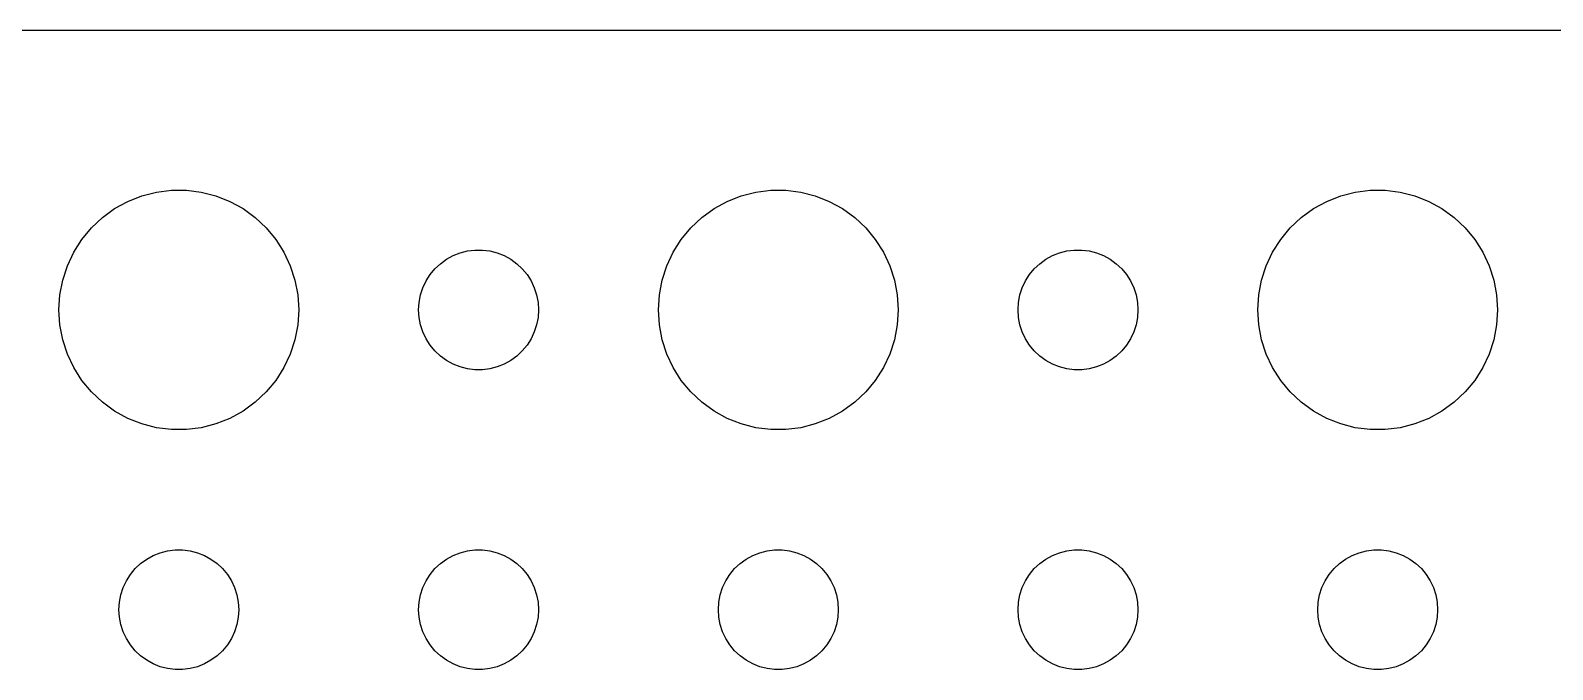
# Model space of a CAD drawing. Header units: metres. Extents: x -142 to 142, y -37 to 37.
# Drawn here: x -108.71 to -70.62, y 21 to 36.99 of the extents above; entities that cross this region are included whole.
import ezdxf

# ---------------------------------------------------------------- set-up
doc = ezdxf.new("R2010")
doc.units = ezdxf.units.M

msp = doc.modelspace()

# ---------------------------------------------------------------- linework, layer by layer
for p, q in [((137.314, 36.9901), (-137.314, 36.9901)), ((-106.277, 32.7145), (-105.927, 32.8532)), ((-105.927, 32.8532), (-105.562, 32.9469)), ((-105.562, 32.9469), (-105.188, 32.9941)), ((-105.188, 32.9941), (-104.812, 32.9941)), ((-104.812, 32.9941), (-104.438, 32.9469)), ((-104.438, 32.9469), (-104.073, 32.8532)), ((-104.073, 32.8532), (-103.723, 32.7145)), ((-91.2773, 32.7145), (-90.927, 32.8532)), ((-90.927, 32.8532), (-90.5621, 32.9469)), ((-90.5621, 32.9469), (-90.1884, 32.9941)), ((-90.1884, 32.9941), (-89.8116, 32.9941)), ((-89.8116, 32.9941), (-89.4379, 32.9469)), ((-89.4379, 32.9469), (-89.073, 32.8532)), ((-89.073, 32.8532), (-88.7227, 32.7145)), ((-76.2773, 32.7145), (-75.927, 32.8532)), ((-75.927, 32.8532), (-75.5621, 32.9469)), ((-75.5621, 32.9469), (-75.1884, 32.9941)), ((-75.1884, 32.9941), (-74.8116, 32.9941)), ((-74.8116, 32.9941), (-74.4379, 32.9469)), ((-74.4379, 32.9469), (-74.073, 32.8532)), ((-74.073, 32.8532), (-73.7227, 32.7145)), ((-106.912, 32.3115), (-106.607, 32.533)), ((-106.607, 32.533), (-106.277, 32.7145)), ((-103.723, 32.7145), (-103.393, 32.533)), ((-103.393, 32.533), (-103.088, 32.3115)), ((-91.9123, 32.3115), (-91.6075, 32.533)), ((-91.6075, 32.533), (-91.2773, 32.7145)), ((-88.7227, 32.7145), (-88.3925, 32.533)), ((-88.3925, 32.533), (-88.0877, 32.3115)), ((-76.9123, 32.3115), (-76.6075, 32.533)), ((-76.6075, 32.533), (-76.2773, 32.7145)), ((-73.7227, 32.7145), (-73.3925, 32.533)), ((-73.3925, 32.533), (-73.0877, 32.3115)), ((-107.427, 31.7634), (-107.187, 32.0536)), ((-107.187, 32.0536), (-106.912, 32.3115)), ((-103.088, 32.3115), (-102.813, 32.0536)), ((-102.813, 32.0536), (-102.573, 31.7634)), ((-92.427, 31.7634), (-92.1869, 32.0536)), ((-92.1869, 32.0536), (-91.9123, 32.3115)), ((-88.0877, 32.3115), (-87.8131, 32.0536)), ((-87.8131, 32.0536), (-87.573, 31.7634)), ((-77.427, 31.7634), (-77.1869, 32.0536)), ((-77.1869, 32.0536), (-76.9123, 32.3115)), ((-73.0877, 32.3115), (-72.8131, 32.0536)), ((-72.8131, 32.0536), (-72.573, 31.7634)), ((-107.629, 31.4453), (-107.427, 31.7634)), ((-102.573, 31.7634), (-102.371, 31.4453)), ((-92.6289, 31.4453), (-92.427, 31.7634)), ((-87.573, 31.7634), (-87.3711, 31.4453)), ((-77.6289, 31.4453), (-77.427, 31.7634)), ((-72.573, 31.7634), (-72.3711, 31.4453)), ((-107.789, 31.1044), (-107.629, 31.4453)), ((-102.371, 31.4453), (-102.211, 31.1044)), ((-98.4561, 31.1558), (-98.3037, 31.2665)), ((-98.3037, 31.2665), (-98.1387, 31.3572)), ((-98.1387, 31.3572), (-97.9635, 31.4266)), ((-97.9635, 31.4266), (-97.7811, 31.4734)), ((-97.7811, 31.4734), (-97.5942, 31.497)), ((-97.5942, 31.497), (-97.4058, 31.497)), ((-97.4058, 31.497), (-97.2189, 31.4734)), ((-97.2189, 31.4734), (-97.0365, 31.4266)), ((-97.0365, 31.4266), (-96.8613, 31.3572)), ((-96.8613, 31.3572), (-96.6963, 31.2665)), ((-96.6963, 31.2665), (-96.5439, 31.1558)), ((-92.7893, 31.1044), (-92.6289, 31.4453)), ((-87.3711, 31.4453), (-87.2107, 31.1044)), ((-83.4561, 31.1558), (-83.3037, 31.2665)), ((-83.3037, 31.2665), (-83.1387, 31.3572)), ((-83.1387, 31.3572), (-82.9635, 31.4266)), ((-82.9635, 31.4266), (-82.7811, 31.4734)), ((-82.7811, 31.4734), (-82.5942, 31.497)), ((-82.5942, 31.497), (-82.4058, 31.497)), ((-82.4058, 31.497), (-82.2189, 31.4734)), ((-82.2189, 31.4734), (-82.0365, 31.4266)), ((-82.0365, 31.4266), (-81.8613, 31.3572)), ((-81.8613, 31.3572), (-81.6963, 31.2665)), ((-81.6963, 31.2665), (-81.5439, 31.1558)), ((-77.7893, 31.1044), (-77.6289, 31.4453)), ((-72.3711, 31.4453), (-72.2107, 31.1044)), ((-107.906, 30.7461), (-107.789, 31.1044)), ((-102.211, 31.1044), (-102.094, 30.7461)), ((-98.8145, 30.7226), (-98.7135, 30.8817)), ((-98.7135, 30.8817), (-98.5934, 31.0268)), ((-98.5934, 31.0268), (-98.4561, 31.1558)), ((-96.5439, 31.1558), (-96.4065, 31.0268)), ((-96.4065, 31.0268), (-96.2865, 30.8817)), ((-96.2865, 30.8817), (-96.1855, 30.7226)), ((-92.9057, 30.7461), (-92.7893, 31.1044)), ((-87.2107, 31.1044), (-87.0943, 30.7461)), ((-83.8145, 30.7226), (-83.7135, 30.8817)), ((-83.7135, 30.8817), (-83.5934, 31.0268)), ((-83.5934, 31.0268), (-83.4561, 31.1558)), ((-81.5439, 31.1558), (-81.4065, 31.0268)), ((-81.4065, 31.0268), (-81.2865, 30.8817)), ((-81.2865, 30.8817), (-81.1855, 30.7226)), ((-77.9057, 30.7461), (-77.7893, 31.1044)), ((-72.2107, 31.1044), (-72.0943, 30.7461)), ((-107.976, 30.376), (-107.906, 30.7461)), ((-102.094, 30.7461), (-102.024, 30.376)), ((-98.9529, 30.373), (-98.8947, 30.5522)), ((-98.8947, 30.5522), (-98.8145, 30.7226)), ((-96.1855, 30.7226), (-96.1053, 30.5522)), ((-96.1053, 30.5522), (-96.0471, 30.373)), ((-92.9763, 30.376), (-92.9057, 30.7461)), ((-87.0943, 30.7461), (-87.0237, 30.376)), ((-83.9529, 30.373), (-83.8947, 30.5522)), ((-83.8947, 30.5522), (-83.8145, 30.7226)), ((-81.1855, 30.7226), (-81.1053, 30.5522)), ((-81.1053, 30.5522), (-81.0471, 30.373)), ((-77.9763, 30.376), (-77.9057, 30.7461)), ((-72.0943, 30.7461), (-72.0237, 30.376)), ((-108, 30), (-107.976, 30.376)), ((-102.024, 30.376), (-102, 30)), ((-99, 30), (-98.9882, 30.188)), ((-98.9882, 30.188), (-98.9529, 30.373)), ((-96.0471, 30.373), (-96.0118, 30.188)), ((-96.0118, 30.188), (-96, 30)), ((-93, 30), (-92.9763, 30.376)), ((-87.0237, 30.376), (-87, 30)), ((-84, 30), (-83.9882, 30.188)), ((-83.9882, 30.188), (-83.9529, 30.373)), ((-81.0471, 30.373), (-81.0118, 30.188)), ((-81.0118, 30.188), (-81, 30)), ((-78, 30), (-77.9763, 30.376)), ((-72.0237, 30.376), (-72, 30)), ((-107.976, 29.624), (-108, 30)), ((-102, 30), (-102.024, 29.624)), ((-98.9882, 29.812), (-99, 30)), ((-98.9529, 29.627), (-98.9882, 29.812)), ((-96.0118, 29.812), (-96.0471, 29.627)), ((-96, 30), (-96.0118, 29.812)), ((-92.9763, 29.624), (-93, 30)), ((-87, 30), (-87.0237, 29.624)), ((-83.9882, 29.812), (-84, 30)), ((-83.9529, 29.627), (-83.9882, 29.812)), ((-81.0118, 29.812), (-81.0471, 29.627)), ((-81, 30), (-81.0118, 29.812)), ((-77.9763, 29.624), (-78, 30)), ((-72, 30), (-72.0237, 29.624)), ((-107.906, 29.2539), (-107.976, 29.624)), ((-102.024, 29.624), (-102.094, 29.2539)), ((-98.8947, 29.4478), (-98.9529, 29.627)), ((-98.8145, 29.2774), (-98.8947, 29.4478)), ((-96.1053, 29.4478), (-96.1855, 29.2774)), ((-96.0471, 29.627), (-96.1053, 29.4478)), ((-92.9057, 29.2539), (-92.9763, 29.624)), ((-87.0237, 29.624), (-87.0943, 29.2539)), ((-83.8947, 29.4478), (-83.9529, 29.627)), ((-83.8145, 29.2774), (-83.8947, 29.4478)), ((-81.1053, 29.4478), (-81.1855, 29.2774)), ((-81.0471, 29.627), (-81.1053, 29.4478)), ((-77.9057, 29.2539), (-77.9763, 29.624)), ((-72.0237, 29.624), (-72.0943, 29.2539)), ((-107.789, 28.8956), (-107.906, 29.2539)), ((-102.094, 29.2539), (-102.211, 28.8956)), ((-98.7135, 29.1183), (-98.8145, 29.2774)), ((-98.5934, 28.9732), (-98.7135, 29.1183)), ((-98.4561, 28.8442), (-98.5934, 28.9732)), ((-96.4065, 28.9732), (-96.5439, 28.8442)), ((-96.2865, 29.1183), (-96.4065, 28.9732)), ((-96.1855, 29.2774), (-96.2865, 29.1183)), ((-92.7893, 28.8956), (-92.9057, 29.2539)), ((-87.0943, 29.2539), (-87.2107, 28.8956)), ((-83.7135, 29.1183), (-83.8145, 29.2774)), ((-83.5934, 28.9732), (-83.7135, 29.1183)), ((-83.4561, 28.8442), (-83.5934, 28.9732)), ((-81.4065, 28.9732), (-81.5439, 28.8442)), ((-81.2865, 29.1183), (-81.4065, 28.9732)), ((-81.1855, 29.2774), (-81.2865, 29.1183)), ((-77.7893, 28.8956), (-77.9057, 29.2539)), ((-72.0943, 29.2539), (-72.2107, 28.8956)), ((-107.629, 28.5547), (-107.789, 28.8956)), ((-102.211, 28.8956), (-102.371, 28.5547)), ((-98.3037, 28.7335), (-98.4561, 28.8442)), ((-98.1387, 28.6427), (-98.3037, 28.7335)), ((-97.9635, 28.5734), (-98.1387, 28.6427)), ((-97.7811, 28.5266), (-97.9635, 28.5734)), ((-97.0365, 28.5734), (-97.2189, 28.5266)), ((-96.8613, 28.6427), (-97.0365, 28.5734)), ((-96.6963, 28.7335), (-96.8613, 28.6427)), ((-96.5439, 28.8442), (-96.6963, 28.7335)), ((-92.6289, 28.5547), (-92.7893, 28.8956)), ((-87.2107, 28.8956), (-87.3711, 28.5547)), ((-83.3037, 28.7335), (-83.4561, 28.8442)), ((-83.1387, 28.6427), (-83.3037, 28.7335)), ((-82.9635, 28.5734), (-83.1387, 28.6427)), ((-82.7811, 28.5266), (-82.9635, 28.5734)), ((-82.0365, 28.5734), (-82.2189, 28.5266)), ((-81.8613, 28.6427), (-82.0365, 28.5734)), ((-81.6963, 28.7335), (-81.8613, 28.6427)), ((-81.5439, 28.8442), (-81.6963, 28.7335)), ((-77.6289, 28.5547), (-77.7893, 28.8956)), ((-72.2107, 28.8956), (-72.3711, 28.5547)), ((-107.427, 28.2366), (-107.629, 28.5547)), ((-107.187, 27.9464), (-107.427, 28.2366)), ((-102.573, 28.2366), (-102.813, 27.9464)), ((-102.371, 28.5547), (-102.573, 28.2366)), ((-97.5942, 28.503), (-97.7811, 28.5266)), ((-97.4058, 28.503), (-97.5942, 28.503)), ((-97.2189, 28.5266), (-97.4058, 28.503)), ((-92.427, 28.2366), (-92.6289, 28.5547)), ((-92.1869, 27.9464), (-92.427, 28.2366)), ((-87.573, 28.2366), (-87.8131, 27.9464)), ((-87.3711, 28.5547), (-87.573, 28.2366)), ((-82.5942, 28.503), (-82.7811, 28.5266)), ((-82.4058, 28.503), (-82.5942, 28.503)), ((-82.2189, 28.5266), (-82.4058, 28.503)), ((-77.427, 28.2366), (-77.6289, 28.5547)), ((-77.1869, 27.9464), (-77.427, 28.2366)), ((-72.573, 28.2366), (-72.8131, 27.9464)), ((-72.3711, 28.5547), (-72.573, 28.2366)), ((-106.912, 27.6884), (-107.187, 27.9464)), ((-102.813, 27.9464), (-103.088, 27.6884)), ((-91.9123, 27.6884), (-92.1869, 27.9464)), ((-87.8131, 27.9464), (-88.0877, 27.6884)), ((-76.9123, 27.6884), (-77.1869, 27.9464)), ((-72.8131, 27.9464), (-73.0877, 27.6884)), ((-106.607, 27.467), (-106.912, 27.6884)), ((-106.277, 27.2855), (-106.607, 27.467)), ((-103.393, 27.467), (-103.723, 27.2855)), ((-103.088, 27.6884), (-103.393, 27.467)), ((-91.6075, 27.467), (-91.9123, 27.6884)), ((-91.2773, 27.2855), (-91.6075, 27.467)), ((-88.3925, 27.467), (-88.7227, 27.2855)), ((-88.0877, 27.6884), (-88.3925, 27.467)), ((-76.6075, 27.467), (-76.9123, 27.6884)), ((-76.2773, 27.2855), (-76.6075, 27.467)), ((-73.3925, 27.467), (-73.7227, 27.2855)), ((-73.0877, 27.6884), (-73.3925, 27.467)), ((-105.927, 27.1468), (-106.277, 27.2855)), ((-105.562, 27.0531), (-105.927, 27.1468)), ((-105.188, 27.0059), (-105.562, 27.0531)), ((-104.438, 27.0531), (-104.812, 27.0059)), ((-104.073, 27.1468), (-104.438, 27.0531)), ((-103.723, 27.2855), (-104.073, 27.1468)), ((-90.927, 27.1468), (-91.2773, 27.2855)), ((-90.5621, 27.0531), (-90.927, 27.1468)), ((-90.1884, 27.0059), (-90.5621, 27.0531)), ((-89.4379, 27.0531), (-89.8116, 27.0059)), ((-89.073, 27.1468), (-89.4379, 27.0531)), ((-88.7227, 27.2855), (-89.073, 27.1468)), ((-75.927, 27.1468), (-76.2773, 27.2855)), ((-75.5621, 27.0531), (-75.927, 27.1468)), ((-75.1884, 27.0059), (-75.5621, 27.0531)), ((-74.4379, 27.0531), (-74.8116, 27.0059)), ((-74.073, 27.1468), (-74.4379, 27.0531)), ((-73.7227, 27.2855), (-74.073, 27.1468)), ((-104.812, 27.0059), (-105.188, 27.0059)), ((-89.8116, 27.0059), (-90.1884, 27.0059)), ((-74.8116, 27.0059), (-75.1884, 27.0059)), ((-105.281, 23.9734), (-105.094, 23.997)), ((-105.094, 23.997), (-104.906, 23.997)), ((-104.906, 23.997), (-104.719, 23.9734)), ((-97.7811, 23.9734), (-97.5942, 23.997)), ((-97.5942, 23.997), (-97.4058, 23.997)), ((-97.4058, 23.997), (-97.2189, 23.9734)), ((-90.2811, 23.9734), (-90.0942, 23.997)), ((-90.0942, 23.997), (-89.9058, 23.997)), ((-89.9058, 23.997), (-89.7189, 23.9734)), ((-82.7811, 23.9734), (-82.5942, 23.997)), ((-82.5942, 23.997), (-82.4058, 23.997)), ((-82.4058, 23.997), (-82.2189, 23.9734)), ((-75.2811, 23.9734), (-75.0942, 23.997)), ((-75.0942, 23.997), (-74.9058, 23.997)), ((-74.9058, 23.997), (-74.7189, 23.9734)), ((-106.093, 23.5268), (-105.956, 23.6558)), ((-105.956, 23.6558), (-105.804, 23.7665)), ((-105.804, 23.7665), (-105.639, 23.8572)), ((-105.639, 23.8572), (-105.464, 23.9266)), ((-105.464, 23.9266), (-105.281, 23.9734)), ((-104.719, 23.9734), (-104.536, 23.9266)), ((-104.536, 23.9266), (-104.361, 23.8572)), ((-104.361, 23.8572), (-104.196, 23.7665)), ((-104.196, 23.7665), (-104.044, 23.6558)), ((-104.044, 23.6558), (-103.907, 23.5268)), ((-98.5934, 23.5268), (-98.4561, 23.6558)), ((-98.4561, 23.6558), (-98.3037, 23.7665)), ((-98.3037, 23.7665), (-98.1387, 23.8572)), ((-98.1387, 23.8572), (-97.9635, 23.9266)), ((-97.9635, 23.9266), (-97.7811, 23.9734)), ((-97.2189, 23.9734), (-97.0365, 23.9266)), ((-97.0365, 23.9266), (-96.8613, 23.8572)), ((-96.8613, 23.8572), (-96.6963, 23.7665)), ((-96.6963, 23.7665), (-96.5439, 23.6558)), ((-96.5439, 23.6558), (-96.4065, 23.5268)), ((-91.0934, 23.5268), (-90.9561, 23.6558)), ((-90.9561, 23.6558), (-90.8037, 23.7665)), ((-90.8037, 23.7665), (-90.6387, 23.8572)), ((-90.6387, 23.8572), (-90.4635, 23.9266)), ((-90.4635, 23.9266), (-90.2811, 23.9734)), ((-89.7189, 23.9734), (-89.5365, 23.9266)), ((-89.5365, 23.9266), (-89.3613, 23.8572)), ((-89.3613, 23.8572), (-89.1963, 23.7665)), ((-89.1963, 23.7665), (-89.0439, 23.6558)), ((-89.0439, 23.6558), (-88.9065, 23.5268)), ((-83.5934, 23.5268), (-83.4561, 23.6558)), ((-83.4561, 23.6558), (-83.3037, 23.7665)), ((-83.3037, 23.7665), (-83.1387, 23.8572)), ((-83.1387, 23.8572), (-82.9635, 23.9266)), ((-82.9635, 23.9266), (-82.7811, 23.9734)), ((-82.2189, 23.9734), (-82.0365, 23.9266)), ((-82.0365, 23.9266), (-81.8613, 23.8572)), ((-81.8613, 23.8572), (-81.6963, 23.7665)), ((-81.6963, 23.7665), (-81.5439, 23.6558)), ((-81.5439, 23.6558), (-81.4065, 23.5268)), ((-76.0934, 23.5268), (-75.9561, 23.6558)), ((-75.9561, 23.6558), (-75.8037, 23.7665)), ((-75.8037, 23.7665), (-75.6387, 23.8572)), ((-75.6387, 23.8572), (-75.4635, 23.9266)), ((-75.4635, 23.9266), (-75.2811, 23.9734)), ((-74.7189, 23.9734), (-74.5365, 23.9266)), ((-74.5365, 23.9266), (-74.3613, 23.8572)), ((-74.3613, 23.8572), (-74.1963, 23.7665)), ((-74.1963, 23.7665), (-74.0439, 23.6558)), ((-74.0439, 23.6558), (-73.9065, 23.5268)), ((-106.314, 23.2226), (-106.214, 23.3817)), ((-106.214, 23.3817), (-106.093, 23.5268)), ((-103.907, 23.5268), (-103.786, 23.3817)), ((-103.786, 23.3817), (-103.686, 23.2226)), ((-98.8145, 23.2226), (-98.7135, 23.3817)), ((-98.7135, 23.3817), (-98.5934, 23.5268)), ((-96.4065, 23.5268), (-96.2865, 23.3817)), ((-96.2865, 23.3817), (-96.1855, 23.2226)), ((-91.3145, 23.2226), (-91.2135, 23.3817)), ((-91.2135, 23.3817), (-91.0934, 23.5268)), ((-88.9065, 23.5268), (-88.7865, 23.3817)), ((-88.7865, 23.3817), (-88.6855, 23.2226)), ((-83.8145, 23.2226), (-83.7135, 23.3817)), ((-83.7135, 23.3817), (-83.5934, 23.5268)), ((-81.4065, 23.5268), (-81.2865, 23.3817)), ((-81.2865, 23.3817), (-81.1855, 23.2226)), ((-76.3145, 23.2226), (-76.2135, 23.3817)), ((-76.2135, 23.3817), (-76.0934, 23.5268)), ((-73.9065, 23.5268), (-73.7865, 23.3817)), ((-73.7865, 23.3817), (-73.6855, 23.2226)), ((-106.488, 22.688), (-106.453, 22.873)), ((-106.453, 22.873), (-106.395, 23.0522)), ((-106.395, 23.0522), (-106.314, 23.2226)), ((-103.686, 23.2226), (-103.605, 23.0522)), ((-103.605, 23.0522), (-103.547, 22.873)), ((-103.547, 22.873), (-103.512, 22.688)), ((-98.9882, 22.688), (-98.9529, 22.873)), ((-98.9529, 22.873), (-98.8947, 23.0522)), ((-98.8947, 23.0522), (-98.8145, 23.2226)), ((-96.1855, 23.2226), (-96.1053, 23.0522)), ((-96.1053, 23.0522), (-96.0471, 22.873)), ((-96.0471, 22.873), (-96.0118, 22.688)), ((-91.4882, 22.688), (-91.4529, 22.873)), ((-91.4529, 22.873), (-91.3947, 23.0522)), ((-91.3947, 23.0522), (-91.3145, 23.2226)), ((-88.6855, 23.2226), (-88.6053, 23.0522)), ((-88.6053, 23.0522), (-88.5471, 22.873)), ((-88.5471, 22.873), (-88.5118, 22.688)), ((-83.9882, 22.688), (-83.9529, 22.873)), ((-83.9529, 22.873), (-83.8947, 23.0522)), ((-83.8947, 23.0522), (-83.8145, 23.2226)), ((-81.1855, 23.2226), (-81.1053, 23.0522)), ((-81.1053, 23.0522), (-81.0471, 22.873)), ((-81.0471, 22.873), (-81.0118, 22.688)), ((-76.4882, 22.688), (-76.4529, 22.873)), ((-76.4529, 22.873), (-76.3947, 23.0522)), ((-76.3947, 23.0522), (-76.3145, 23.2226)), ((-73.6855, 23.2226), (-73.6053, 23.0522)), ((-73.6053, 23.0522), (-73.5471, 22.873)), ((-73.5471, 22.873), (-73.5118, 22.688)), ((-106.5, 22.5), (-106.488, 22.688)), ((-106.488, 22.312), (-106.5, 22.5)), ((-103.512, 22.688), (-103.5, 22.5)), ((-103.5, 22.5), (-103.512, 22.312)), ((-99, 22.5), (-98.9882, 22.688)), ((-98.9882, 22.312), (-99, 22.5)), ((-96.0118, 22.688), (-96, 22.5)), ((-96, 22.5), (-96.0118, 22.312)), ((-91.5, 22.5), (-91.4882, 22.688)), ((-91.4882, 22.312), (-91.5, 22.5)), ((-88.5118, 22.688), (-88.5, 22.5)), ((-88.5, 22.5), (-88.5118, 22.312)), ((-84, 22.5), (-83.9882, 22.688)), ((-83.9882, 22.312), (-84, 22.5)), ((-81.0118, 22.688), (-81, 22.5)), ((-81, 22.5), (-81.0118, 22.312)), ((-76.5, 22.5), (-76.4882, 22.688)), ((-76.4882, 22.312), (-76.5, 22.5)), ((-73.5118, 22.688), (-73.5, 22.5)), ((-73.5, 22.5), (-73.5118, 22.312)), ((-106.453, 22.127), (-106.488, 22.312)), ((-106.395, 21.9478), (-106.453, 22.127)), ((-103.547, 22.127), (-103.605, 21.9478)), ((-103.512, 22.312), (-103.547, 22.127)), ((-98.9529, 22.127), (-98.9882, 22.312)), ((-98.8947, 21.9478), (-98.9529, 22.127)), ((-96.0471, 22.127), (-96.1053, 21.9478)), ((-96.0118, 22.312), (-96.0471, 22.127)), ((-91.4529, 22.127), (-91.4882, 22.312)), ((-91.3947, 21.9478), (-91.4529, 22.127)), ((-88.5471, 22.127), (-88.6053, 21.9478)), ((-88.5118, 22.312), (-88.5471, 22.127)), ((-83.9529, 22.127), (-83.9882, 22.312)), ((-83.8947, 21.9478), (-83.9529, 22.127)), ((-81.0471, 22.127), (-81.1053, 21.9478)), ((-81.0118, 22.312), (-81.0471, 22.127)), ((-76.4529, 22.127), (-76.4882, 22.312)), ((-76.3947, 21.9478), (-76.4529, 22.127)), ((-73.5471, 22.127), (-73.6053, 21.9478)), ((-73.5118, 22.312), (-73.5471, 22.127)), ((-106.314, 21.7774), (-106.395, 21.9478)), ((-106.214, 21.6183), (-106.314, 21.7774)), ((-103.686, 21.7774), (-103.786, 21.6183)), ((-103.605, 21.9478), (-103.686, 21.7774)), ((-98.8145, 21.7774), (-98.8947, 21.9478)), ((-98.7135, 21.6183), (-98.8145, 21.7774)), ((-96.1855, 21.7774), (-96.2865, 21.6183)), ((-96.1053, 21.9478), (-96.1855, 21.7774)), ((-91.3145, 21.7774), (-91.3947, 21.9478)), ((-91.2135, 21.6183), (-91.3145, 21.7774)), ((-88.6855, 21.7774), (-88.7865, 21.6183)), ((-88.6053, 21.9478), (-88.6855, 21.7774)), ((-83.8145, 21.7774), (-83.8947, 21.9478)), ((-83.7135, 21.6183), (-83.8145, 21.7774)), ((-81.1855, 21.7774), (-81.2865, 21.6183)), ((-81.1053, 21.9478), (-81.1855, 21.7774)), ((-76.3145, 21.7774), (-76.3947, 21.9478)), ((-76.2135, 21.6183), (-76.3145, 21.7774)), ((-73.6855, 21.7774), (-73.7865, 21.6183)), ((-73.6053, 21.9478), (-73.6855, 21.7774)), ((-106.093, 21.4732), (-106.214, 21.6183)), ((-105.956, 21.3442), (-106.093, 21.4732)), ((-105.804, 21.2335), (-105.956, 21.3442)), ((-104.044, 21.3442), (-104.196, 21.2335)), ((-103.907, 21.4732), (-104.044, 21.3442)), ((-103.786, 21.6183), (-103.907, 21.4732)), ((-98.5934, 21.4732), (-98.7135, 21.6183)), ((-98.4561, 21.3442), (-98.5934, 21.4732)), ((-98.3037, 21.2335), (-98.4561, 21.3442)), ((-96.5439, 21.3442), (-96.6963, 21.2335)), ((-96.4065, 21.4732), (-96.5439, 21.3442)), ((-96.2865, 21.6183), (-96.4065, 21.4732)), ((-91.0934, 21.4732), (-91.2135, 21.6183)), ((-90.9561, 21.3442), (-91.0934, 21.4732)), ((-90.8037, 21.2335), (-90.9561, 21.3442)), ((-89.0439, 21.3442), (-89.1963, 21.2335)), ((-88.9065, 21.4732), (-89.0439, 21.3442)), ((-88.7865, 21.6183), (-88.9065, 21.4732)), ((-83.5934, 21.4732), (-83.7135, 21.6183)), ((-83.4561, 21.3442), (-83.5934, 21.4732)), ((-83.3037, 21.2335), (-83.4561, 21.3442)), ((-81.5439, 21.3442), (-81.6963, 21.2335)), ((-81.4065, 21.4732), (-81.5439, 21.3442)), ((-81.2865, 21.6183), (-81.4065, 21.4732)), ((-76.0934, 21.4732), (-76.2135, 21.6183)), ((-75.9561, 21.3442), (-76.0934, 21.4732)), ((-75.8037, 21.2335), (-75.9561, 21.3442)), ((-74.0439, 21.3442), (-74.1963, 21.2335)), ((-73.9065, 21.4732), (-74.0439, 21.3442)), ((-73.7865, 21.6183), (-73.9065, 21.4732)), ((-105.639, 21.1427), (-105.804, 21.2335)), ((-105.464, 21.0734), (-105.639, 21.1427)), ((-105.281, 21.0266), (-105.464, 21.0734)), ((-105.094, 21.003), (-105.281, 21.0266)), ((-104.906, 21.003), (-105.094, 21.003)), ((-104.719, 21.0266), (-104.906, 21.003)), ((-104.536, 21.0734), (-104.719, 21.0266)), ((-104.361, 21.1427), (-104.536, 21.0734)), ((-104.196, 21.2335), (-104.361, 21.1427)), ((-98.1387, 21.1427), (-98.3037, 21.2335)), ((-97.9635, 21.0734), (-98.1387, 21.1427)), ((-97.7811, 21.0266), (-97.9635, 21.0734)), ((-97.5942, 21.003), (-97.7811, 21.0266)), ((-97.4058, 21.003), (-97.5942, 21.003)), ((-97.2189, 21.0266), (-97.4058, 21.003)), ((-97.0365, 21.0734), (-97.2189, 21.0266)), ((-96.8613, 21.1427), (-97.0365, 21.0734)), ((-96.6963, 21.2335), (-96.8613, 21.1427)), ((-90.6387, 21.1427), (-90.8037, 21.2335)), ((-90.4635, 21.0734), (-90.6387, 21.1427)), ((-90.2811, 21.0266), (-90.4635, 21.0734)), ((-90.0942, 21.003), (-90.2811, 21.0266)), ((-89.9058, 21.003), (-90.0942, 21.003)), ((-89.7189, 21.0266), (-89.9058, 21.003)), ((-89.5365, 21.0734), (-89.7189, 21.0266)), ((-89.3613, 21.1427), (-89.5365, 21.0734)), ((-89.1963, 21.2335), (-89.3613, 21.1427)), ((-83.1387, 21.1427), (-83.3037, 21.2335)), ((-82.9635, 21.0734), (-83.1387, 21.1427)), ((-82.7811, 21.0266), (-82.9635, 21.0734)), ((-82.5942, 21.003), (-82.7811, 21.0266)), ((-82.4058, 21.003), (-82.5942, 21.003)), ((-82.2189, 21.0266), (-82.4058, 21.003)), ((-82.0365, 21.0734), (-82.2189, 21.0266)), ((-81.8613, 21.1427), (-82.0365, 21.0734)), ((-81.6963, 21.2335), (-81.8613, 21.1427)), ((-75.6387, 21.1427), (-75.8037, 21.2335)), ((-75.4635, 21.0734), (-75.6387, 21.1427)), ((-75.2811, 21.0266), (-75.4635, 21.0734)), ((-75.0942, 21.003), (-75.2811, 21.0266)), ((-74.9058, 21.003), (-75.0942, 21.003)), ((-74.7189, 21.0266), (-74.9058, 21.003)), ((-74.5365, 21.0734), (-74.7189, 21.0266)), ((-74.3613, 21.1427), (-74.5365, 21.0734)), ((-74.1963, 21.2335), (-74.3613, 21.1427))]:
    msp.add_line(p, q)

doc.saveas('drawing.dxf')
